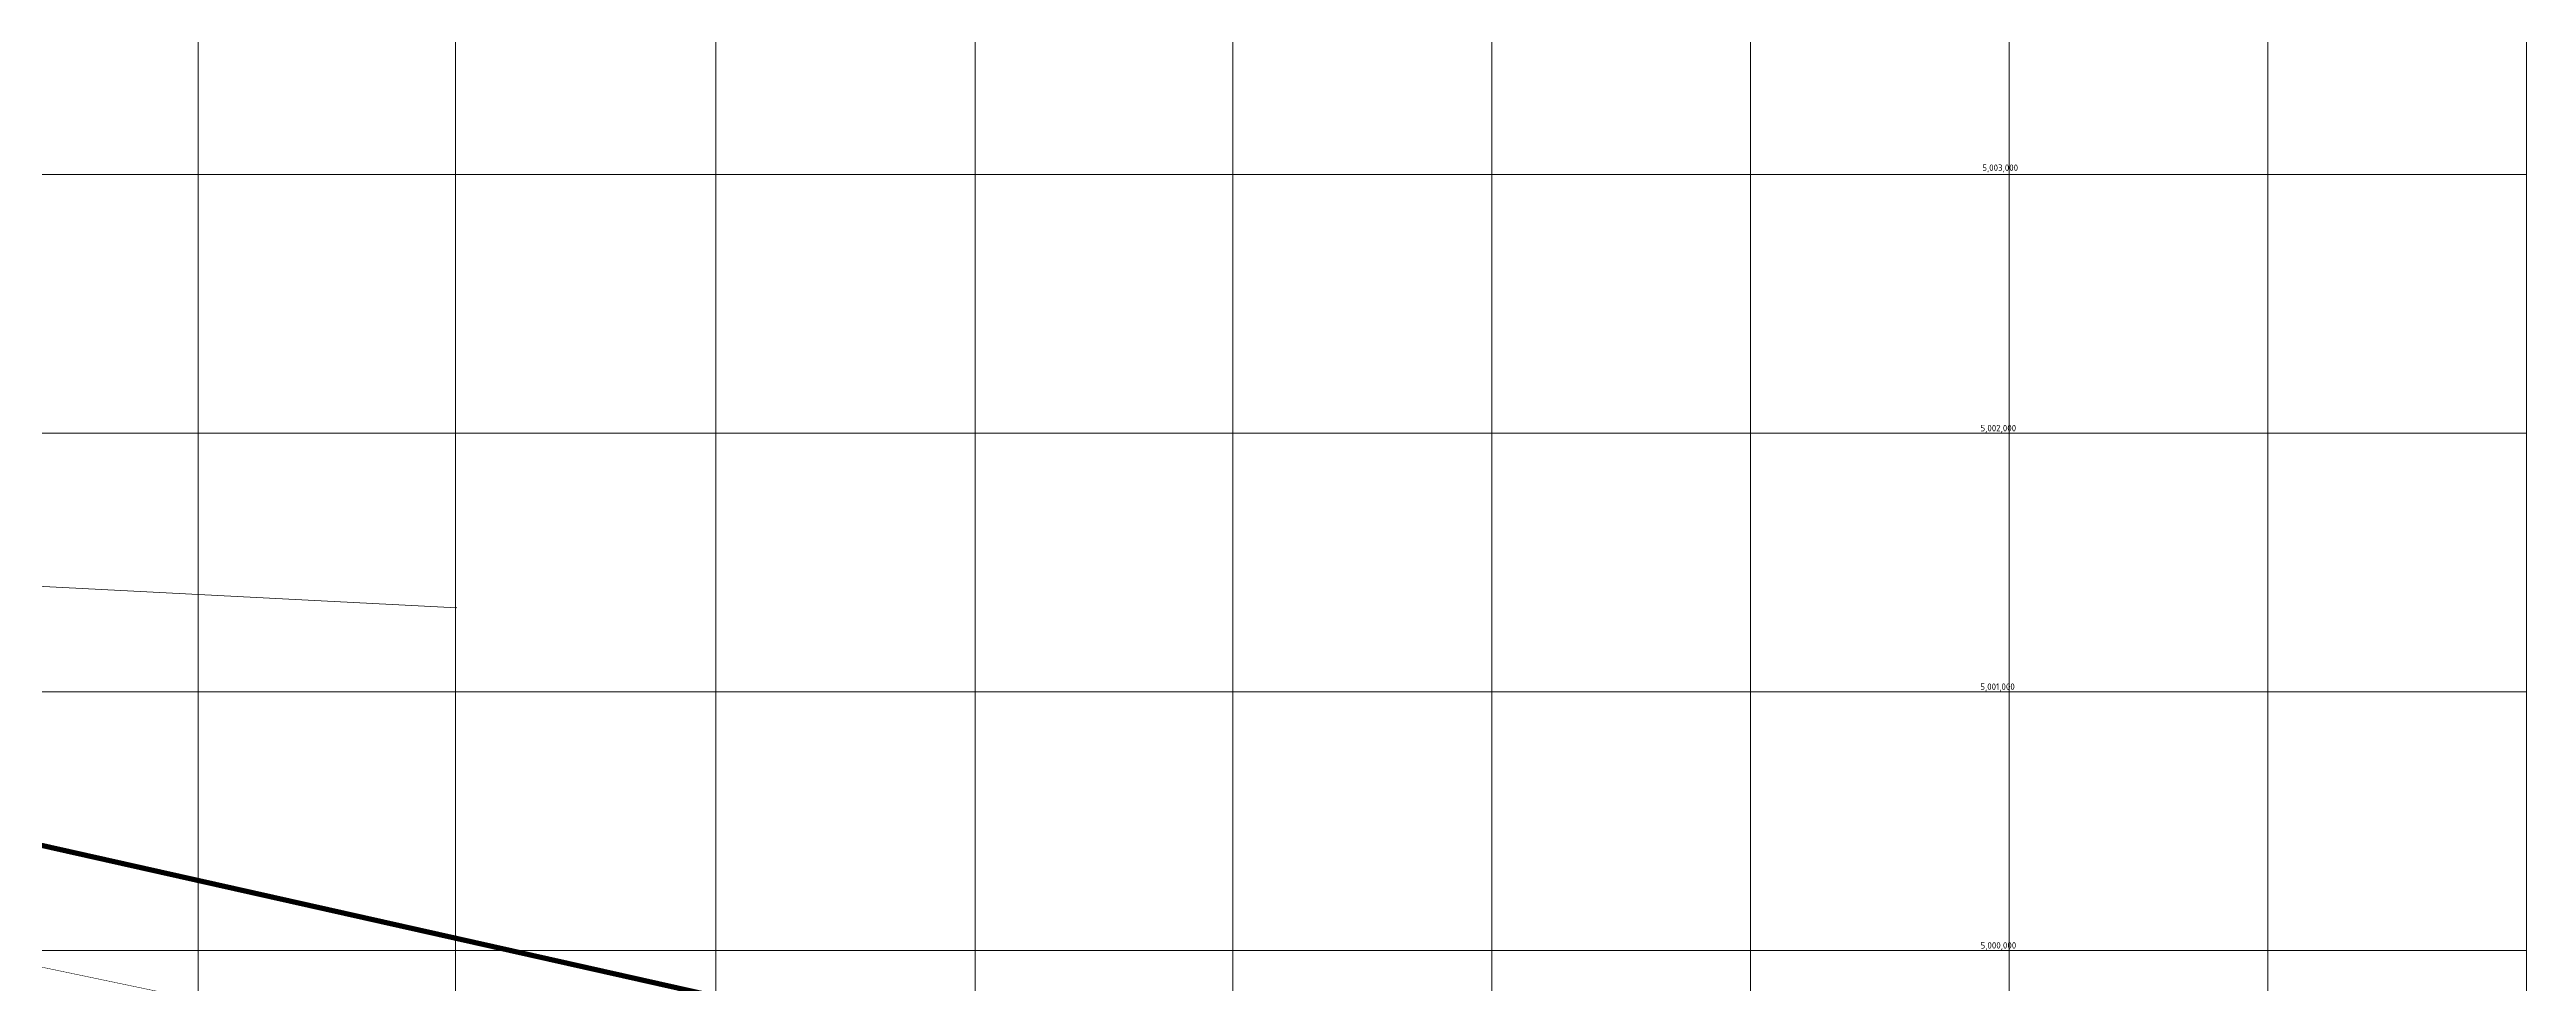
# Model space of a CAD drawing. Header units: millimetres. Extents: x 519 to 9564855, y -810 to 5021775.
# Drawn here: x 9538425 to 9548000, y 4999872 to 5003483 of the extents above; entities that cross this region are included whole.
import ezdxf

# ---------------------------------------------------------------- set-up
doc = ezdxf.new("R2010")
doc.units = ezdxf.units.MM
doc.header["$LTSCALE"] = 2
doc.header["$MEASUREMENT"] = 0
for name, pattern in [('DASHED', [0.75, 0.5, -0.25]), ('DASHED2', [9.525, 6.35, -3.175]), ('HIDDEN2', [4.7625, 3.175, -1.5875]), ('НЕПРЕРЫВНАЯ_ЛИНИЯ', [0])]:
    doc.linetypes.add(name, pattern=pattern)
doc.layers.add('GRID_PULKOVO', color=7, linetype='Continuous')
doc.layers.add('МГ-земельный участок', color=7, linetype='Continuous')
for name, color, linetype, lineweight in [('KTO to TEXACO OilLine', 107, 'НЕПРЕРЫВНАЯ_ЛИНИЯ', 60), ('Land lease as of 24.06.2004', 47, 'HIDDEN2', 70), ('Электроснаб', 1, 'Continuous', 18)]:
    doc.layers.add(name, color=color, linetype=linetype, lineweight=lineweight)
doc.styles.add('Elect', font='isocpeur.ttf')

msp = doc.modelspace()

# ---------------------------------------------------------------- linework, layer by layer
at = {"layer": 'GRID_PULKOVO', "lineweight": 0}
for p, q in [((9539000, 5010000), (9539000, 4992000)), ((9539994.68753, 5010003.949), (9539994.68753, 4992000)), ((9541001.44641, 5010000), (9541001.44642, 4991999.03796)), ((9542002.89283, 5010000), (9542002.89283, 4991998.07591)), ((9543000.00017, 5010000), (9543000.00017, 4991999.97358)), ((9544000, 5010000), (9544000, 4992000)), ((9545000, 5010000), (9545000, 4992000)), ((9546000, 5010000), (9546000, 4992000)), ((9547000, 5010000), (9547000, 4992000)), ((9548000, 5010000), (9548000, 4992000)), ((9533000, 5003000), (9548000, 5003000)), ((9533000, 5002000), (9548000, 5002000)), ((9533000, 5001000), (9548000, 5001000)), ((9533000, 5000000), (9548000, 5000000))]:
    msp.add_line(p, q, dxfattribs=at)
at = {"layer": 'KTO to TEXACO OilLine', "lineweight": 0}
msp.add_line((9540000, 5001324.44587), (9534500, 5001609.62), dxfattribs=at)
at = {"layer": 'Land lease as of 24.06.2004', "color": 34, "linetype": 'DASHED', "lineweight": 0, "ltscale": 50, "const_width": 20}
msp.add_lwpolyline([(9519654.3, 5003739.6), (9532971.6, 5004566.6), (9534671.1, 5001241.4), (9547648.8, 4998330.8), (9546800.6, 4994774.1), (9538599.5, 4994719.2), (9534700.1, 4995931.6), (9534118, 4994384.9), (9531927.8, 4994990.9), (9532139.5, 4996381.2), (9522290.1, 4999426.3), (9519885.3, 4999727), (9519654.3, 5003739.6)], dxfattribs=at)
at = {"layer": 'МГ-земельный участок', "color": 0, "linetype": 'DASHED2', "lineweight": 25, "ltscale": 5, "const_width": 2}
msp.add_lwpolyline([(9522167.80801, 4999999.48247), (9521654, 5002362), (9522840, 5002532), (9525642, 5002155), (9528521, 5002235), (9531281, 5003464), (9533105, 5001043), (9546614, 4998215), (9544978, 4995525), (9543652, 4996420), (9539605, 4995735), (9529554.6705, 4998798.09585), (9529554.71722, 4998845.23995), (9529525.402, 4998845.269), (9529525.36994, 4998882.97318), (9529309.91997, 4998882.84552), (9526935, 5000017), (9526935, 4999132), (9522906, 5001105), (9522683.367, 5000265.06642), (9522496, 5000315)], close=True, dxfattribs=at)
at = {"layer": 'Электроснаб'}
msp.add_arc((9540626.07457, 5003482.3107), 482.31084, 269.954994357, 270.045005659, dxfattribs=at)

# ---------------------------------------------------------------- texts
at = {"layer": 'GRID_PULKOVO', "lineweight": 0, "style": 'Elect'}
for s, p in [('5,003,000 ', (9545896.32031, 5003013.96875)), ('5,002,000 ', (9545889.33094, 5002007.22308)), ('5,001,000 ', (9545888.66463, 5001007.42156)), ('5,000,000 ', (9545889.60856, 5000007.30653))]:
    msp.add_text(s, height=25, rotation=0.000000027, dxfattribs=at).set_placement(p)

doc.saveas('drawing.dxf')
